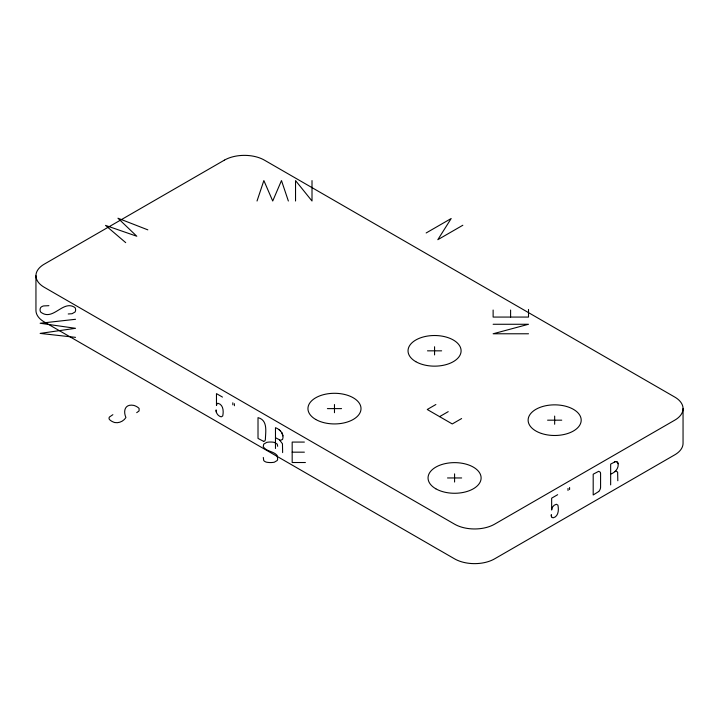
<?xml version="1.0" encoding="UTF-8"?>
<svg xmlns="http://www.w3.org/2000/svg" width="719" height="719" viewBox="0 0 719 719"><rect width="100%" height="100%" fill="white"/><g stroke="black" fill="none" stroke-linecap="round" stroke-linejoin="round"><path stroke-width="1.08" d="M257.025 201.014L263.864 180.559L272.726 201.014L281.48 180.559L288.364 201.014M426.16 232.965L451.181 218.522L437.817 239.697L462.838 225.245M112.874 414.683L109.459 417.011A5.671 3.28 0 0 0 109.441 419.474A13.05 7.532 0 0 0 114.743 422.538C118.968 423.41 123.722 421.145 125.915 417.541C122.886 410.432 125.295 403.683 133.815 405.399A13.05 7.532 0 0 1 139.118 408.464L139.073 410.926L136.709 412.661M435.867 404.518L427.248 409.497L452.26 423.949L461.625 418.548M439.597 416.634L448.225 411.654M557.656 494.69L551.653 498.159L551.653 510.041L552.3 507.326L554.151 505.268L556.371 504.253L557.908 505.142C558.888 509.663 558.654 516.628 553.028 517.851L551.5 516.88L551.275 514.885L551.5 516.88M610.656 474.127C615.365 472.482 619.607 467.557 617.774 462.38L615.716 461.481L610.656 464.097L610.656 484.903M614.835 471.682L616.174 471.188L617.639 472.104L617.819 480.75M614.359 461.958L615.716 461.481M75.531 319.29L40.147 323.253L75.531 328.304L40.147 333.409L75.531 337.355M48.892 305.674L43.634 305.926A5.671 3.28 0 0 0 40.606 307.66A13.05 7.532 0 0 0 40.606 311.992C53.071 322.04 63.128 299.05 75.073 307.66A13.05 7.532 0 0 1 75.073 311.992L72.017 313.718L68.224 313.978M493.126 324.269L528.51 324.269L493.126 333.778L528.51 333.778M427.481 350.836L441.637 350.836M327.406 408.617L341.552 408.617M547.581 420.175L561.737 420.175M304.38 442.077L292.175 442.077L292.175 462.515L305.413 462.515M292.175 452.17L304.38 452.17M447.506 477.955L461.652 477.955M147.835 229.855L117.952 218.217L136.79 236.236L105.513 225.398L125.708 242.636M222.477 397.086L216.473 393.626L216.473 405.507L217.12 403.539L217.911 403.269C223.474 404.581 223.708 411.439 222.728 415.968L221.191 416.867C218.127 416.121 215.862 413.066 216.095 409.911L216.32 412.167M275.476 437.718L280.554 440.334L282.594 439.417C284.427 434.24 280.185 429.333 275.476 427.688L275.476 448.503M279.655 440.1L282.459 443.758L282.63 452.602M279.179 429.827L280.527 430.915M616.911 461.625L618.088 463.737M281.731 432.443L282.909 435.912M683.05 408.617L683.05 443.281A28.311 16.339 0 0 1 674.755 454.839L494.609 558.852A28.311 16.339 0 0 1 454.579 558.852L44.245 321.941A28.311 16.339 0 0 1 35.95 310.383L35.95 275.719M569.592 487.518L569.592 489.567M568.019 488.435L568.019 490.475M554.664 416.085L554.664 424.255M528.51 309.431L528.51 317.07L493.126 317.07L493.126 310.024M510.598 310.024L510.598 317.07M454.579 473.866L454.579 482.036M434.564 346.747L434.564 354.916M334.479 404.527L334.479 412.697M312.01 180.586L312.01 201.014L295.536 180.586L295.536 201.014M277.678 446.301L277.219 444.108L274.245 442.347A13.05 7.532 0 0 0 266.74 442.347L263.738 444.108L263.226 446.643C266.201 451.577 273.571 451.092 277.148 455.433L277.678 459.207L277.219 460.502L274.245 462.245A13.05 7.532 0 0 1 266.74 462.245A5.671 3.28 0 0 1 263.729 460.502L263.298 457.455M234.412 403.701L234.412 405.741M232.83 402.784L232.83 404.833M598.711 491.526L593.193 494.987L593.193 474.207L598.711 471.296L600.338 472.266L600.581 473.497L600.581 487.167A4.341 2.508 -60 0 1 598.711 491.526M224.391 160.148L44.245 264.161A28.311 16.339 0 0 0 44.245 287.276L454.579 524.178A28.311 16.339 0 0 0 494.609 524.178L674.755 420.175A28.311 16.339 0 0 0 674.755 397.059L264.421 160.148A28.311 16.339 0 0 0 224.391 160.148M263.531 441.331L258.013 438.419L258.013 417.631C267.98 420.184 265.608 431.499 265.392 439.129A4.341 2.508 60 0 1 263.531 441.331M435.813 488.785A26.54 15.324 0 0 0 480.211 481.919A26.54 15.324 0 0 0 447.712 463.153A26.54 15.324 0 0 0 435.813 488.785M415.798 361.666A26.54 15.324 0 0 0 460.196 354.8A26.54 15.324 0 0 0 427.697 336.034A26.54 15.324 0 0 0 415.798 361.666M541.389 433.44A26.54 15.324 0 0 0 581.195 420.175A26.54 15.324 0 0 0 541.389 406.9A26.54 15.324 0 0 0 541.389 433.44M315.713 419.447A26.54 15.324 0 0 0 360.111 412.58A26.54 15.324 0 0 0 327.612 393.814A26.54 15.324 0 0 0 315.713 419.447"/></g></svg>
